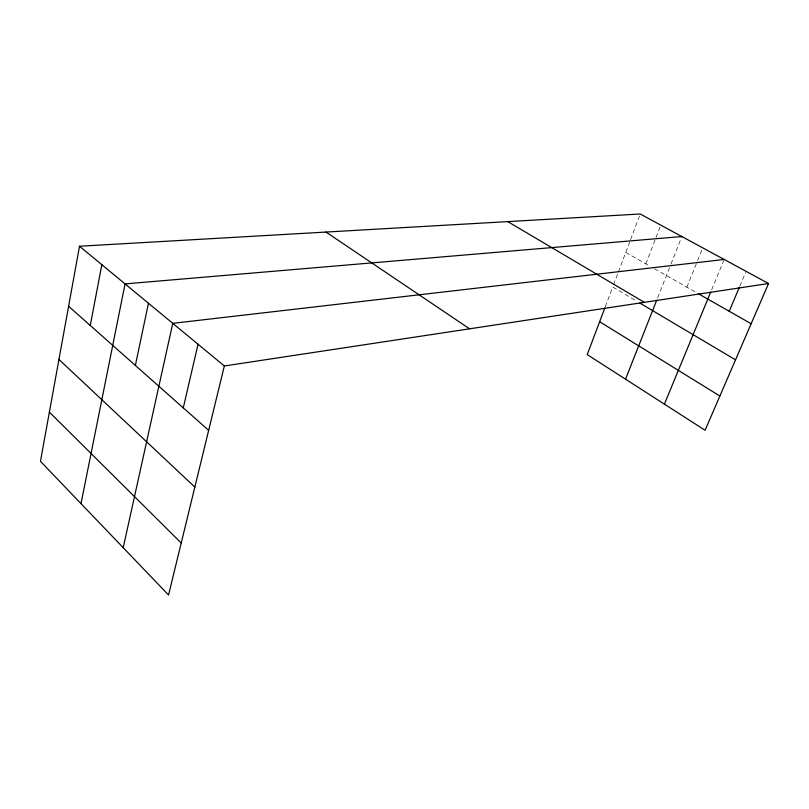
<?xml version="1.0" encoding="UTF-8"?>
<svg xmlns="http://www.w3.org/2000/svg" width="809" height="809" viewBox="0 0 809 809"><rect width="100%" height="100%" fill="white"/><g stroke="black" fill="none" stroke-linecap="round" stroke-linejoin="round"><path stroke-width="0.61" stroke-dasharray="4.04 3.03" d="M605.304 306.672L612.726 286.993L636.673 301.201M613.596 284.687L617.934 273.169M618.369 272.016L630.14 240.789M630.575 239.626L640.232 213.991M645.855 263.865L660.791 225.124M657.666 297.783L670.509 265.241M670.964 264.088L681.835 236.531M686.871 287.195L697.146 261.752M697.611 260.589L702.748 247.867M711.647 289.774L723.681 260.629M739.82 286.174L745.605 272.491M625.751 252.438L650.183 266.333M654.521 268.8L695.244 291.958"/><path stroke-width="1.21" d="M79.504 246.239L40.45 461.302L168.555 595.009L224.336 365.981L79.504 246.239L640.232 213.991L768.55 283.514L705.074 430.257L587.243 354.595L604.869 307.824M90.254 325.471L101.853 264.715M81.001 503.623L125.061 283.898L681.835 236.531M135.366 365.435L148.452 303.244M123.211 547.683L172.762 323.347L724.166 259.467M183.279 407.878L198.043 344.24M625.539 379.188L656.746 300.119M664.411 404.146L710.686 292.1M729.212 311.273L739.345 287.316M224.336 365.981L768.55 283.514M698.379 293.738L751.146 323.742M507.779 221.605L644.328 302.344M639.858 303.082L735.533 359.833M599.641 321.709L719.868 396.036M325.997 232.062L469.564 328.818M68.603 306.287L208.661 430.358M58.946 359.449L194.848 487.079M49.379 412.115L181.226 543.001"/></g></svg>
